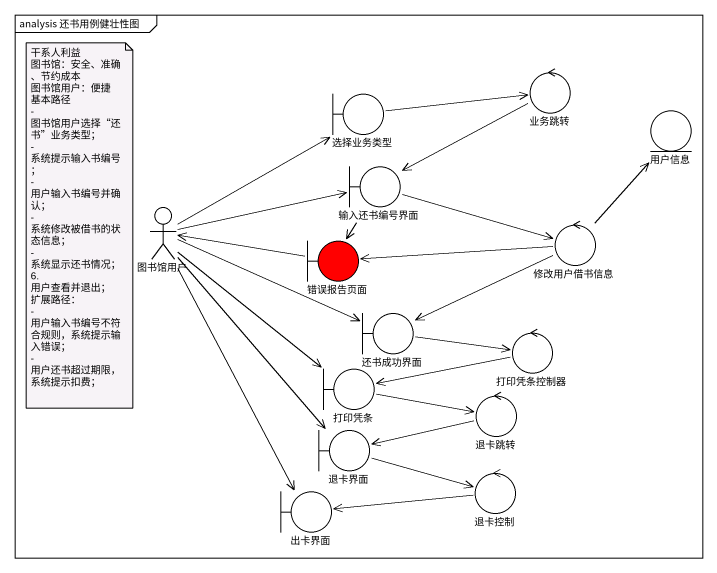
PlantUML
@startuml
mainframe analysis 还书用例健壮性图
control 业务跳转
boundary 选择业务类型
entity 用户信息
boundary 输入还书编号界面
actor 图书馆用户
boundary 错误报告页面 #FF0000
control 修改用户借书信息
boundary 还书成功界面
control 打印凭条控制器
boundary 打印凭条
control 退卡跳转
boundary 退卡界面
boundary 出卡界面
control 退卡控制
业务跳转 -left-> 输入还书编号界面
选择业务类型 -right-> 业务跳转
输入还书编号界面 --> 错误报告页面
输入还书编号界面 -right-> 修改用户借书信息
图书馆用户 -up-> 选择业务类型
图书馆用户 -right-> 输入还书编号界面
图书馆用户 <-right- 错误报告页面
图书馆用户 -right-> 还书成功界面
图书馆用户 --> 打印凭条
图书馆用户 --> 退卡界面
图书馆用户 --> 出卡界面
修改用户借书信息 -up-> 用户信息
修改用户借书信息 -left-> 错误报告页面
修改用户借书信息 -left-> 还书成功界面
还书成功界面 -right-> 打印凭条控制器
打印凭条控制器 -left-> 打印凭条
打印凭条 -right-> 退卡跳转
退卡跳转 -left-> 退卡界面
退卡界面 -right-> 退卡控制
退卡控制 -left-> 出卡界面
note as N1
  干系人利益
  图书馆：安全、准确、节约成本
  图书馆用户：便捷
  基本路径
  - 图书馆用户选择“还书”业务类型；
  - 系统提示输入书编号；
  - 用户输入书编号并确认；
  - 系统修改被借书的状态信息；
  - 系统显示还书情况；
  6. 用户查看并退出；
  扩展路径：
  - 用户输入书编号不符合规则，系统提示输入错误；
  - 用户还书超过期限，系统提示扣费；
end note
@enduml
